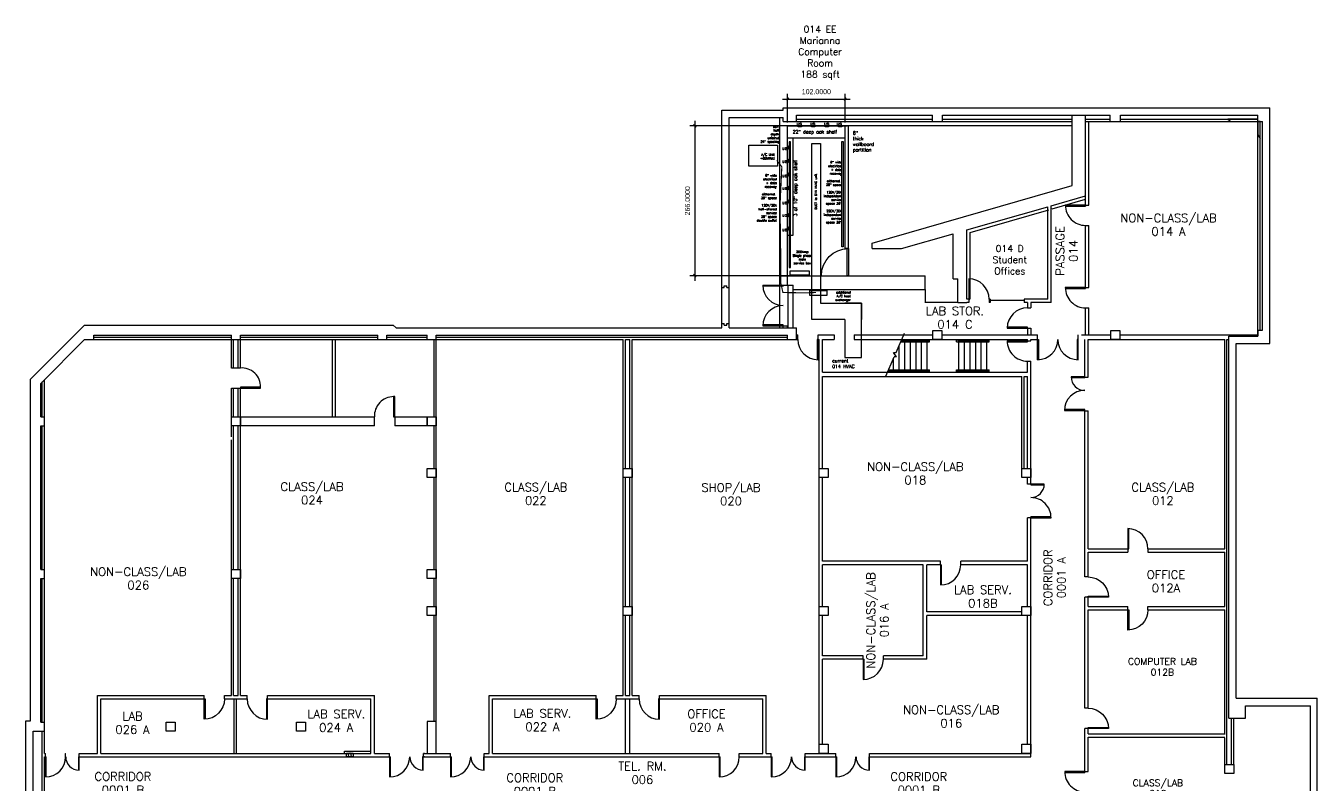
# Model space of a CAD drawing. Extents: x 485 to 2778, y -49 to 2764.
# Drawn here: x 485 to 2778, y 1418 to 2764 of the extents above; entities that cross this region are included whole.
import ezdxf
from ezdxf.enums import TextEntityAlignment as Align

# ---------------------------------------------------------------- set-up
doc = ezdxf.new("R2010")
doc.units = 0
doc.header["$LTSCALE"] = 40
doc.header["$MEASUREMENT"] = 0
doc.layers.get('0').update_dxf_attribs({"linetype": 'CONTINUOUS'})
doc.layers.get('Defpoints').update_dxf_attribs({"linetype": 'CONTINUOUS'})
for name, color, linetype in [('A-AREA-IDEN', 7, 'CONTINUOUS'), ('A-DOOR', 7, 'CONTINUOUS'), ('A-FLOR-STRS', 7, 'CONTINUOUS'), ('A-GLAZ', 2, 'CONTINUOUS'), ('A-STRS-RAIL', 7, 'CONTINUOUS'), ('A-WALL', 7, 'CONTINUOUS'), ('S-COLS', 3, 'CONTINUOUS')]:
    doc.layers.add(name, color=color, linetype=linetype)
doc.styles.add('SIMPLEX', font='simplex', dxfattribs={"height": 23})
doc.dimstyles.get("Standard").update_dxf_attribs({"dimtxt": 0.18, "dimasz": 0.18, "dimexe": 0.18, "dimexo": 0.0625, "dimgap": 0.09, "dimtad": 0, "dimtih": 1, "dimtoh": 1, "dimdec": 4, "dimzin": 0, "dimdsep": 46, "dimtxsty": 'Standard', "dimcen": 0.09, "dimadec": 0, "dimazin": 0, "dimtfac": 1, "dimtdec": 4, "dimtofl": 0, "dimtmove": 0, "dimatfit": 3, "dimfxl": 0, "dimtolj": 1, "dimtzin": 0, "dimarcsym": 0})

# ---------------------------------------------------------------- blocks, each defined once
blk = doc.blocks.new('AD05A', base_point=(203.035, 424.492))
for p, q in [((203.035, 424.492), (203.084, 424.492)), ((203.035, 424.492), (203.035, 423.492)), ((203.084, 423.493), (203.084, 424.492))]:
    blk.add_line(p, q)
blk.add_arc((203.035, 424.492), 1, 270, 0)
blk = doc.blocks.new('Q')
at = {"layer": 'A-STRS-RAIL', "style": 'SIMPLEX'}
for tag, p in [('ROOM', (2, 4)), ('NUMBER', (2, -15.1))]:
    blk.add_attdef(tag, text='', height=12, dxfattribs=at).set_placement(p, align=Align.CENTER)
blk = doc.blocks.new('AD03A', base_point=(6.133, 5.024))
for p, q in [((6.133, 6.024), (6.133, 5.024)), ((6.182, 5.024), (6.182, 6.022)), ((6.133, 5.024), (6.182, 5.024))]:
    blk.add_line(p, q)
blk.add_arc((6.133, 5.024), 1, 0, 90)
blk = doc.blocks.new('FEC', base_point=(90.3, 185))
at = {"layer": 'A-WALL'}
for p, q in [((91, 191), (84, 191)), ((84, 191), (84, 179)), ((90.3, 179), (90.3, 191)), ((91, 179), (91, 191)), ((84, 179), (91, 179))]:
    blk.add_line(p, q, dxfattribs=at)
blk.add_circle((87, 185), 3, dxfattribs=at)
blk = doc.blocks.new('AD04A', base_point=(489.664, 570.31))
for p, q in [((488.664, 571.31), (488.664, 570.31)), ((488.713, 570.31), (488.713, 571.309)), ((490.616, 570.31), (490.616, 571.309)), ((490.664, 571.31), (490.664, 570.31)), ((488.664, 570.31), (488.713, 570.31)), ((490.664, 570.31), (490.616, 570.31))]:
    blk.add_line(p, q)
for centre, start, end in [((488.664, 570.31), 0, 90), ((490.664, 570.31), 90, 180)]:
    blk.add_arc(centre, 1, start, end)
blk = doc.blocks.new('AD081', base_point=(976.415, 314.205))
for p, q in [((976.353, 314.849), (976.314, 314.205)), ((976.353, 314.849), (976.477, 313.561)), ((975.415, 314.205), (976.314, 314.205)), ((976.477, 313.561), (976.516, 314.205)), ((976.516, 314.205), (977.415, 314.205))]:
    blk.add_line(p, q)
blk = doc.blocks.new('AA051')
blk.add_line((-1, 2.379), (1, 2.379))
blk = doc.blocks.new('*D9')
at = {"layer": 'A-AREA-IDEN', "color": 0, "lineweight": -2}
for p, q in [((1673.2, 2595.7), (1673.2, 2311.7)), ((1852, 2586.7), (1664.2, 2586.7)), ((1675.5, 2584.5), (1671, 2589)), ((1854.9, 2320.7), (1664.2, 2320.7)), ((1675.5, 2318.5), (1671, 2323))]:
    blk.add_line(p, q, dxfattribs=at)
at = {"layer": 'Defpoints', "color": 0}
for p in [(1858, 2586.7), (1673.2, 2320.7), (1860.9, 2320.7)]:
    blk.add_point(p, dxfattribs=at)
at = {"layer": 'A-AREA-IDEN', "color": 0, "insert": (1660.1, 2453.7), "char_height": 9, "attachment_point": 5, "rotation": 90}
blk.add_mtext('\\A1;266.0000', dxfattribs=at)
blk = doc.blocks.new('*D19')
at = {"layer": 'A-AREA-IDEN', "color": 0, "lineweight": -2}
for p, q in [((1837.9, 2592.7), (1837.9, 2643.4)), ((1939.9, 2592.7), (1939.9, 2643.4)), ((1828.9, 2634.4), (1948.9, 2634.4)), ((1835.6, 2632.2), (1840.1, 2636.6)), ((1937.6, 2632.2), (1942.1, 2636.6))]:
    blk.add_line(p, q, dxfattribs=at)
at = {"layer": 'Defpoints', "color": 0}
for p in [(1939.9, 2634.4), (1837.9, 2586.7), (1939.9, 2586.7)]:
    blk.add_point(p, dxfattribs=at)
at = {"layer": 'A-AREA-IDEN', "color": 0, "insert": (1888.9, 2647.5), "char_height": 9, "attachment_point": 5}
blk.add_mtext('\\A1;102.0000', dxfattribs=at)

msp = doc.modelspace()

# ---------------------------------------------------------------- linework, layer by layer
at = {"layer": 'A-AREA-IDEN'}
for p, q in [((1837.89123, 2586.71574), (1943.89123, 2586.71574)), ((1837.89123, 2392.71574), (1847.89123, 2392.71574)), ((1945.89123, 2368.71574), (1939.89123, 2368.71574))]:
    msp.add_line(p, q, dxfattribs=at)
for points in [[(1862.31323, 2586.71574), (1862.31323, 2584.98991), (1856.32963, 2584.98991), (1856.32963, 2586.71574)], [(1886.31323, 2586.71574), (1886.31323, 2584.98991), (1880.32963, 2584.98991), (1880.32963, 2586.71574)], [(1910.31323, 2586.71574), (1910.31323, 2584.98991), (1904.32963, 2584.98991), (1904.32963, 2586.71574)], [(1934.31323, 2586.71574), (1934.31323, 2584.98991), (1928.32963, 2584.98991), (1928.32963, 2586.71574)], [(1768.8204, 2552.76139), (1819.91461, 2552.76139), (1819.91461, 2515.1155), (1768.8204, 2515.1155)], [(1837.89123, 2551.41788), (1838.97595, 2551.41788), (1838.97595, 2545.43428), (1837.89123, 2545.43428)], [(1840.35229, 2335.13769), (1842.91915, 2335.13769), (1842.91915, 2558.33896), (1840.35229, 2558.33896)], [(1880.58898, 2555.40299), (1896.55592, 2555.40299), (1896.55592, 2294.55503), (1880.58898, 2294.55503)], [(1936.75788, 2371.99249), (1934.19103, 2371.99249), (1934.19103, 2559.19376), (1936.75788, 2559.19376)], [(1837.89123, 2527.41788), (1838.97595, 2527.41788), (1838.97595, 2521.43428), (1837.89123, 2521.43428)], [(1837.89123, 2503.41788), (1838.97595, 2503.41788), (1838.97595, 2497.43428), (1837.89123, 2497.43428)], [(1837.89123, 2479.41788), (1838.97595, 2479.41788), (1838.97595, 2473.43428), (1837.89123, 2473.43428)], [(1837.89123, 2455.41788), (1838.97595, 2455.41788), (1838.97595, 2449.43428), (1837.89123, 2449.43428)], [(1837.89123, 2455.41788), (1838.97595, 2455.41788), (1838.97595, 2449.43428), (1837.89123, 2449.43428)], [(1837.89123, 2431.41788), (1838.97595, 2431.41788), (1838.97595, 2425.43428), (1837.89123, 2425.43428)], [(1837.89123, 2407.41788), (1838.97595, 2407.41788), (1838.97595, 2401.43428), (1837.89123, 2401.43428)], [(1842.63972, 2329.25247), (1876.00889, 2329.25247), (1876.00889, 2321.55927), (1842.63972, 2321.55927)], [(1877.39559, 2294.6446), (1907.41343, 2294.6446), (1907.41343, 2285.71168), (1877.39559, 2285.71168)]]:
    msp.add_lwpolyline(points, close=True, dxfattribs=at)
at = {"layer": 'A-AREA-IDEN', "const_width": 2}
msp.add_lwpolyline([(1818.63725, 2525.62449), (1827.57874, 2514.1393), (1824.38535, 2445.22818), (1825.66271, 2350.79441), (1825.66271, 2308.04399), (1829.49477, 2290.81621), (1869.73146, 2290.17814), (1888.25311, 2290.81621)], dxfattribs=at)
at = {"layer": 'A-AREA-IDEN'}
for points in [[(1880.58898, 2242.78906), (1880.58898, 2294.6446)], [(1896.55592, 2294.6446), (1896.55592, 2272.14009)], [(1939.34731, 2242.78906), (1880.58898, 2242.78906), (1880.58898, 2272.14009)], [(1896.55592, 2272.14009), (1969.36517, 2272.14009), (1969.36517, 2242.78906)], [(1939.34731, 2242.78906), (1939.34731, 2175.15406), (1969.36517, 2175.15406), (1969.36517, 2272.14009), (1939.34731, 2272.14009)]]:
    msp.add_lwpolyline(points, dxfattribs=at)
at = {"layer": 'A-DOOR'}
for p, q in [((1939.89123, 2368.71574), (1939.89123, 2586.71574)), ((1945.89123, 2368.71574), (1945.89123, 2586.71574)), ((1847.89123, 2392.71574), (1847.89123, 2564.71574)), ((865.89123, 2156.71574), (849.89123, 2156.71574)), ((849.89123, 2120.71574), (865.89123, 2120.71574)), ((901.89123, 2122.71574), (865.89123, 2122.71574)), ((865.89123, 2122.71574), (865.89123, 2120.71574)), ((865.89123, 2120.71574), (901.89123, 2120.71574)), ((901.89123, 2120.71574), (901.89123, 2122.71574)), ((1140.14123, 2105.96574), (1138.14123, 2105.96574)), ((1138.14123, 2105.96574), (1138.14123, 2069.96574)), ((1140.14123, 2069.96574), (1140.14123, 2105.96574)), ((1104.14123, 2053.96574), (1104.14123, 2069.96574)), ((1138.14123, 2069.96574), (1140.14123, 2069.96574)), ((1140.14123, 2069.96574), (1140.14123, 2053.96574))]:
    msp.add_line(p, q, dxfattribs=at)
for centre, radius, start, end in [((868.75789, 2123.69221), 33.14772, 358.31193315, 94.96122093), ((1138.09121, 2071.95742), 34.00835, 89.91573344, 183.35742064)]:
    msp.add_arc(centre, radius, start, end, dxfattribs=at)
at = {"layer": 'A-FLOR-STRS'}
for p, q in [((2045.89123, 2149.46574), (2045.89123, 2207.46574)), ((2055.89123, 2149.46574), (2055.89123, 2207.46574)), ((2065.89123, 2149.46574), (2065.89123, 2207.46574)), ((2075.89123, 2149.46574), (2075.89123, 2207.46574)), ((2085.89123, 2149.46574), (2085.89123, 2207.46574)), ((2141.89123, 2149.46574), (2141.89123, 2207.46574)), ((2151.89123, 2149.46574), (2151.89123, 2207.46574)), ((2161.89123, 2149.46574), (2161.89123, 2207.46574)), ((2171.89123, 2149.46574), (2171.89123, 2207.46574)), ((2181.89123, 2149.46574), (2181.89123, 2207.46574)), ((2191.89123, 2149.46574), (2191.89123, 2207.46574)), ((2035.89123, 2149.46574), (2035.89123, 2196.80816)), ((2025.89123, 2149.46574), (2025.89123, 2173.6102))]:
    msp.add_line(p, q, dxfattribs=at)
at = {"layer": 'A-STRS-RAIL'}
for p, q in [((2038.76113, 2203.46574), (2089.89123, 2203.46574)), ((2039.62327, 2205.46574), (2087.89123, 2205.46574)), ((2087.89123, 2205.46574), (2087.89123, 2207.46574)), ((2089.89123, 2203.46574), (2089.89123, 2207.46574)), ((2137.89123, 2203.46574), (2137.89123, 2207.46574)), ((2137.89123, 2203.46574), (2195.89123, 2203.46574)), ((2139.89123, 2205.46574), (2139.89123, 2207.46574)), ((2139.89123, 2205.46574), (2193.89123, 2205.46574)), ((2193.89123, 2205.46574), (2193.89123, 2207.46574)), ((2195.89123, 2203.46574), (2195.89123, 2207.46574)), ((2016.34536, 2151.46574), (2087.89123, 2151.46574)), ((2017.20751, 2153.46574), (2089.89123, 2153.46574)), ((2087.89123, 2149.46574), (2087.89123, 2151.46574)), ((2089.89123, 2149.46574), (2089.89123, 2153.46574)), ((2137.89123, 2153.46574), (2195.89123, 2153.46574)), ((2137.89123, 2149.46574), (2137.89123, 2153.46574)), ((2139.89123, 2151.46574), (2193.89123, 2151.46574)), ((2139.89123, 2149.46574), (2139.89123, 2151.46574)), ((2193.89123, 2149.46574), (2193.89123, 2151.46574)), ((2195.89123, 2149.46574), (2195.89123, 2153.46574))]:
    msp.add_line(p, q, dxfattribs=at)
at = {"layer": 'A-WALL'}
for p, q in [((1720.89123, 2227.96574), (1720.89123, 2614.71574)), ((1720.89123, 2614.71574), (1829.89123, 2614.71574)), ((1829.89123, 2618.71574), (2694.39123, 2618.71574)), ((1829.89123, 2614.71574), (1829.89123, 2618.71574)), ((2694.39123, 2200.21574), (2694.39123, 2618.71574)), ((1733.89123, 2227.96574), (1733.89123, 2601.71574)), ((1733.89123, 2601.71574), (1829.89123, 2601.71574)), ((1823.89123, 2227.96574), (1823.89123, 2601.71574)), ((1829.89123, 2594.71574), (1829.89123, 2601.71574)), ((1829.89123, 2594.71574), (1853.89123, 2594.71574)), ((1853.89123, 2605.71574), (2094.95147, 2605.71574)), ((1853.89123, 2594.71574), (1853.89123, 2605.71574)), ((1853.89123, 2598.71574), (2094.95147, 2598.71574)), ((1853.89123, 2594.71574), (2094.95147, 2594.71574)), ((2094.95147, 2594.71574), (2094.95147, 2605.71574)), ((2094.95147, 2594.71574), (2112.83098, 2594.71574)), ((2112.83098, 2605.71574), (2410.95147, 2605.71574)), ((2112.83098, 2594.71574), (2112.83098, 2605.71574)), ((2112.83098, 2598.71574), (2343.05767, 2598.71574)), ((2112.83098, 2594.71574), (2343.05767, 2594.71574)), ((2343.05767, 2480.63262), (2343.05767, 2605.71574)), ((2367.05767, 2446.01054), (2367.05767, 2605.71574)), ((2367.05767, 2598.71574), (2410.95147, 2598.71574)), ((2367.05767, 2594.71574), (2410.95147, 2594.71574)), ((2373.05767, 2446.01054), (2373.05767, 2594.71574)), ((2410.95147, 2594.71574), (2410.95147, 2605.71574)), ((2410.95147, 2594.71574), (2428.95147, 2594.71574)), ((2428.95147, 2605.71574), (2672.95147, 2605.71574)), ((2428.95147, 2594.71574), (2428.95147, 2605.71574)), ((2428.95147, 2598.71574), (2672.95147, 2598.71574)), ((2428.95147, 2594.71574), (2672.95147, 2594.71574)), ((2672.95147, 2594.71574), (2672.95147, 2605.71574)), ((2672.95147, 2215.46574), (2672.95147, 2594.71574)), ((2672.95147, 2594.71574), (2681.39123, 2594.71574)), ((2676.95147, 2224.21574), (2676.95147, 2594.71574)), ((2681.39123, 2224.21574), (2681.39123, 2594.71574)), ((2343.05767, 2586.71574), (1823.89123, 2586.71574)), ((1837.89123, 2303.63362), (1837.89123, 2586.71574)), ((1939.89123, 2564.71574), (1837.89123, 2564.71574)), ((1987.89123, 2378.71574), (2343.05767, 2480.63262)), ((2305.89123, 2444.99894), (2367.05767, 2462.55097)), ((2307.54617, 2439.23169), (2367.05767, 2456.30883)), ((2155.89123, 2401.95565), (2299.89123, 2443.27721)), ((2161.89123, 2397.43524), (2301.54617, 2437.50996)), ((2299.89123, 2279.06872), (2299.89123, 2443.27721)), ((2305.89123, 2273.06872), (2305.89123, 2444.99894)), ((2367.05767, 2446.01054), (2373.05767, 2446.01054)), ((2367.05767, 2299.46574), (2367.05767, 2410.01054)), ((2367.05767, 2410.01054), (2373.05767, 2410.01054)), ((2373.05767, 2299.46574), (2373.05767, 2410.01054)), ((2040.05467, 2368.71574), (2131.89123, 2395.06872)), ((2131.89123, 2315.06872), (2131.89123, 2395.06872)), ((2155.89123, 2279.06872), (2155.89123, 2401.95565)), ((2161.89123, 2279.06872), (2161.89123, 2397.43524)), ((1987.89123, 2368.71574), (1987.89123, 2378.71574)), ((1987.89123, 2368.71574), (2040.05467, 2368.71574)), ((1823.89123, 2320.71574), (2081.89123, 2320.71574)), ((2081.89123, 2296.21574), (2081.89123, 2320.71574)), ((1720.89123, 2299.96574), (1724.89123, 2299.96574)), ((1724.89123, 2302.96574), (1729.89123, 2302.96574)), ((1724.89123, 2299.96574), (1724.89123, 2302.96574)), ((1729.89123, 2299.96574), (1729.89123, 2302.96574)), ((1729.89123, 2299.96574), (1733.89123, 2299.96574)), ((1829.89123, 2303.63362), (1847.89123, 2303.63362)), ((1838.89123, 2227.96574), (1838.89123, 2303.63362)), ((1847.89123, 2227.96574), (1847.89123, 2303.63362)), ((1847.89123, 2296.21574), (2081.89123, 2296.21574)), ((2081.89123, 2296.21574), (2081.89123, 2272.21574)), ((2131.89123, 2315.06872), (2139.89123, 2315.06872)), ((2139.89123, 2273.06872), (2139.89123, 2315.06872)), ((2367.05767, 2299.46574), (2373.05767, 2299.46574)), ((2367.05767, 2299.46574), (2367.05767, 2299.46574)), ((2139.89123, 2273.06872), (2081.89123, 2273.06872)), ((2139.89123, 2273.06872), (2155.89123, 2273.06872)), ((2159.70173, 2279.06872), (2155.89123, 2279.06872)), ((2159.70173, 2273.06872), (2155.89123, 2273.06872)), ((2159.70173, 2279.06872), (2159.70173, 2273.06872)), ((2197.83535, 2279.06872), (2195.70173, 2279.06872)), ((2195.70173, 2279.06872), (2195.70173, 2273.06872)), ((2197.83535, 2273.06872), (2195.70173, 2273.06872)), ((2197.83535, 2279.06872), (2197.83535, 2273.06872)), ((2299.89123, 2279.06872), (2257.83535, 2279.06872)), ((2257.83535, 2279.06872), (2257.83535, 2273.06872)), ((2263.89123, 2273.06872), (2257.83535, 2273.06872)), ((2263.89123, 2273.06872), (2263.89123, 2263.76099)), ((2305.89123, 2273.06872), (2269.89123, 2273.06872)), ((2269.89123, 2273.06872), (2269.89123, 2263.76099)), ((2263.89123, 2263.76099), (2269.89123, 2263.76099)), ((2367.05767, 2215.46574), (2367.05767, 2263.46574)), ((2367.05767, 2263.46574), (2373.05767, 2263.46574)), ((2373.05767, 2215.46574), (2373.05767, 2263.46574)), ((589.39123, 2232.96574), (493.39123, 2136.96574)), ((589.39123, 2232.96574), (1137.41622, 2232.96574)), ((1137.41622, 2232.96574), (1142.41622, 2227.96574)), ((1142.41622, 2227.96574), (1720.89123, 2227.96574)), ((1720.89123, 2235.96574), (1724.89123, 2235.96574)), ((1724.89123, 2232.96574), (1724.89123, 2235.96574)), ((1724.89123, 2232.96574), (1729.89123, 2232.96574)), ((1729.89123, 2235.96574), (1733.89123, 2235.96574)), ((1729.89123, 2232.96574), (1729.89123, 2235.96574)), ((1733.89123, 2227.96574), (1853.89123, 2227.96574)), ((1829.89123, 2227.96574), (1829.89123, 2231.63362)), ((1829.89123, 2231.63362), (1837.89123, 2231.63362)), ((1837.89123, 2227.96574), (1837.89123, 2231.63362)), ((1853.89123, 2207.46574), (1853.89123, 2227.96574)), ((2263.89123, 2227.76099), (2269.89123, 2227.76099)), ((2263.89123, 2227.76099), (2263.89123, 2215.46574)), ((2269.89123, 2227.76099), (2269.89123, 2215.46574)), ((589.34707, 2207.46574), (511.39123, 2129.50989)), ((589.34707, 2207.46574), (1545.89123, 2207.46574)), ((605.89123, 2214.96574), (849.89123, 2214.96574)), ((605.89123, 2207.46574), (605.89123, 2214.96574)), ((605.89123, 2211.46574), (849.89123, 2211.46574)), ((849.89123, 2156.71574), (849.89123, 2214.96574)), ((853.89123, 2156.71574), (853.89123, 2207.46574)), ((861.89123, 2156.71574), (861.89123, 2207.46574)), ((865.89123, 2214.96574), (1109.89123, 2214.96574)), ((865.89123, 2156.71574), (865.89123, 2214.96574)), ((865.89123, 2211.46574), (1109.89123, 2211.46574)), ((1029.39123, 2069.96574), (1029.39123, 2207.46574)), ((1034.39123, 2207.46574), (1034.39123, 2069.96574)), ((1109.89123, 2207.46574), (1109.89123, 2214.96574)), ((1125.89123, 2214.96574), (1197.89123, 2214.96574)), ((1125.89123, 2207.46574), (1125.89123, 2214.96574)), ((1125.89123, 2211.46574), (1197.89123, 2211.46574)), ((1197.89123, 2207.46574), (1197.89123, 2214.96574)), ((1209.89123, 2069.96574), (1209.89123, 2207.46574)), ((1213.89123, 2214.96574), (1837.89123, 2214.96574)), ((1213.89123, 1528.96574), (1213.89123, 2214.96574)), ((1213.89123, 2211.46574), (1837.89123, 2211.46574)), ((1545.89123, 1574.96574), (1545.89123, 2207.46574)), ((1549.89123, 1978.46574), (1549.89123, 2207.46574)), ((1549.89123, 2207.46574), (1557.89123, 2207.46574)), ((1557.89123, 1978.46574), (1557.89123, 2207.46574)), ((1561.89123, 1574.96574), (1561.89123, 2207.46574)), ((1561.89123, 2207.46574), (1855.88647, 2207.46574)), ((1837.89123, 2207.46574), (1837.89123, 2214.96574)), ((1853.89123, 2215.46574), (1855.88647, 2215.46574)), ((1855.88647, 2207.46574), (1855.88647, 2215.46574)), ((1891.88647, 2215.46574), (1920.27321, 2215.46574)), ((1891.88647, 2207.46574), (1891.88647, 2215.46574)), ((1891.88647, 2207.46574), (1893.89123, 2207.46574)), ((1893.89123, 1472.46574), (1893.89123, 2207.46574)), ((1899.89123, 2149.46574), (1899.89123, 2207.46574)), ((1899.89123, 2207.46574), (1920.27321, 2207.46574)), ((1920.27321, 2215.46574), (1920.27321, 2207.46574)), ((1956.27321, 2215.46574), (2095.89123, 2215.46574)), ((1956.27321, 2215.46574), (1956.27321, 2207.46574)), ((1956.27321, 2207.46574), (2263.89123, 2207.46574)), ((2111.89123, 2215.46574), (2281.76623, 2215.46574)), ((2263.89123, 2204.83584), (2263.89123, 2207.46574)), ((2263.89123, 2204.83584), (2269.89123, 2204.83584)), ((2269.89123, 2207.46574), (2281.76623, 2207.46574)), ((2269.89123, 2204.83584), (2269.89123, 2207.46574)), ((2281.76623, 2207.46574), (2281.76623, 2215.46574)), ((2353.76623, 2207.46574), (2353.76623, 2215.46574)), ((2360, 2215.46574), (2411.89123, 2215.46574)), ((2365.64123, 2140.63917), (2365.64123, 2207.46574)), ((2371.64123, 2207.46574), (2614.14123, 2207.46574)), ((2371.64123, 2140.63917), (2371.64123, 2207.46574)), ((2427.89123, 2215.46574), (2672.95147, 2215.46574)), ((2614.14123, 1835.46574), (2614.14123, 2207.46574)), ((2618.14123, 1452.71574), (2618.14123, 2207.46574)), ((2618.14123, 2207.46574), (2621.39123, 2207.46574)), ((2621.39123, 2213.21574), (2672.95147, 2213.21574)), ((2621.39123, 1534.71574), (2621.39123, 2213.21574)), ((2672.95147, 2224.21574), (2681.39123, 2224.21574)), ((2672.95147, 2224.21574), (2672.95147, 2213.21574)), ((2634.39123, 2200.21574), (2694.39123, 2200.21574)), ((2634.39123, 1570.71574), (2634.39123, 2200.21574)), ((2263.89123, 2168.83584), (2269.89123, 2168.83584)), ((2263.89123, 2149.46574), (2263.89123, 2168.83584)), ((2269.89123, 1950.61663), (2269.89123, 2168.83584)), ((493.39123, 1529.96574), (493.39123, 2136.96574)), ((517.89123, 1472.46574), (517.89123, 2136.00989)), ((1899.89123, 2149.46574), (2263.89123, 2149.46574)), ((1899.89123, 2141.46574), (2253.89123, 2141.46574)), ((1899.89123, 1978.46574), (1899.89123, 2141.46574)), ((2253.89123, 1978.46574), (2253.89123, 2141.46574)), ((2257.89123, 1978.46574), (2257.89123, 2141.46574)), ((2257.89123, 2141.46574), (2263.89123, 2141.46574)), ((2263.89123, 1978.46574), (2263.89123, 2141.46574)), ((2365.64123, 2140.63917), (2371.64123, 2140.63917)), ((511.39123, 2069.96574), (511.39123, 2129.50989)), ((513.89123, 2069.96574), (513.89123, 2132.00989)), ((849.89123, 2034.76623), (849.89123, 2120.71574)), ((853.89123, 2069.96574), (853.89123, 2120.71574)), ((861.89123, 2069.96574), (861.89123, 2120.71574)), ((865.89123, 1574.96574), (865.89123, 2120.71574)), ((511.39123, 2069.96574), (517.89123, 2069.96574)), ((865.89123, 2069.96574), (1104.14123, 2069.96574)), ((1140.14123, 2069.96574), (1197.89123, 2069.96574)), ((1197.89123, 2069.96574), (1197.89123, 2053.96574)), ((2365.64123, 1785.71574), (2365.64123, 2080.63917)), ((2365.64123, 2080.63917), (2371.64123, 2080.63917)), ((2371.64123, 1835.46574), (2371.64123, 2080.63917)), ((511.39123, 1798.96574), (511.39123, 2053.96574)), ((511.39123, 2053.96574), (517.89123, 2053.96574)), ((513.89123, 1798.96574), (513.89123, 2053.96574)), ((853.89123, 1798.96574), (853.89123, 2053.96574)), ((861.89123, 1798.96574), (861.89123, 2053.96574)), ((1104.14123, 2053.96574), (865.89123, 2053.96574)), ((1197.89123, 2053.96574), (1140.14123, 2053.96574)), ((1209.89123, 1978.46574), (1209.89123, 2053.96574)), ((849.89123, 1574.96574), (849.89123, 2029.34315)), ((1209.89123, 1798.96574), (1209.89123, 1962.46574)), ((1549.89123, 1733.46574), (1549.89123, 1962.46574)), ((1557.89123, 1733.46574), (1557.89123, 1962.46574)), ((1899.89123, 1813.46574), (1899.89123, 1962.46574)), ((2263.89123, 1950.61663), (2263.89123, 1962.46574)), ((2269.89123, 1950.61663), (2263.89123, 1950.61663)), ((2263.89123, 1813.46574), (2263.89123, 1890.61663)), ((2269.89123, 1890.61663), (2263.89123, 1890.61663)), ((2269.89123, 1466.46574), (2269.89123, 1890.61663)), ((2371.64123, 1835.46574), (2441.84875, 1835.46574)), ((2441.84875, 1835.46574), (2441.84875, 1829.46574)), ((2477.84875, 1835.46574), (2614.14123, 1835.46574)), ((2477.84875, 1835.46574), (2477.84875, 1829.46574)), ((2109.3536, 1813.46574), (1899.89123, 1813.46574)), ((2109.3536, 1807.46574), (2109.3536, 1813.46574)), ((2263.89123, 1813.46574), (2145.3536, 1813.46574)), ((2145.3536, 1807.46574), (2145.3536, 1813.46574)), ((2371.64123, 1829.46574), (2441.84875, 1829.46574)), ((2371.64123, 1785.71574), (2371.64123, 1829.46574)), ((2477.84875, 1829.46574), (2614.14123, 1829.46574)), ((2614.14123, 1733.46574), (2614.14123, 1829.46574)), ((511.39123, 1798.96574), (517.89123, 1798.96574)), ((2078.89123, 1807.46574), (1899.89123, 1807.46574)), ((1899.89123, 1733.46574), (1899.89123, 1807.46574)), ((2078.89123, 1645.46574), (2078.89123, 1807.46574)), ((2084.89123, 1723.46574), (2084.89123, 1807.46574)), ((2109.3536, 1807.46574), (2084.89123, 1807.46574)), ((2263.89123, 1807.46574), (2145.3536, 1807.46574)), ((2263.89123, 1733.46574), (2263.89123, 1807.46574)), ((511.39123, 1527.96574), (511.39123, 1782.96574)), ((511.39123, 1782.96574), (517.89123, 1782.96574)), ((513.89123, 1527.96574), (513.89123, 1782.96574)), ((853.89123, 1574.96574), (853.89123, 1782.96574)), ((861.89123, 1574.96574), (861.89123, 1782.96574)), ((1209.89123, 1733.46574), (1209.89123, 1782.96574)), ((2371.64123, 1785.71574), (2365.64123, 1785.71574)), ((2365.64123, 1552.58844), (2365.64123, 1749.71574)), ((2371.64123, 1749.71574), (2365.64123, 1749.71574)), ((2371.64123, 1733.46574), (2371.64123, 1749.71574)), ((2253.89123, 1723.46574), (2084.89123, 1723.46574)), ((2371.64123, 1733.46574), (2441.84875, 1733.46574)), ((2371.64123, 1552.58844), (2371.64123, 1727.46574)), ((2371.64123, 1727.46574), (2441.84875, 1727.46574)), ((2441.84875, 1727.46574), (2441.84875, 1733.46574)), ((2477.84875, 1733.46574), (2614.14123, 1733.46574)), ((2477.84875, 1727.46574), (2477.84875, 1733.46574)), ((2477.84875, 1727.46574), (2614.14123, 1727.46574)), ((2614.14123, 1506.08844), (2614.14123, 1727.46574)), ((1209.89123, 1528.96574), (1209.89123, 1717.46574)), ((1549.89123, 1574.96574), (1549.89123, 1717.46574)), ((1557.89123, 1574.96574), (1557.89123, 1717.46574)), ((1899.89123, 1645.46574), (1899.89123, 1717.46574)), ((2253.89123, 1717.46574), (2084.89123, 1717.46574)), ((2084.89123, 1639.46574), (2084.89123, 1717.46574)), ((2263.89123, 1488.46574), (2263.89123, 1717.46574)), ((1971.89123, 1645.46574), (1899.89123, 1645.46574)), ((1899.89123, 1488.46574), (1899.89123, 1639.46574)), ((1971.89123, 1639.46574), (1899.89123, 1639.46574)), ((1971.89123, 1639.46574), (1971.89123, 1645.46574)), ((2078.89123, 1645.46574), (2007.89123, 1645.46574)), ((2007.89123, 1639.46574), (2007.89123, 1645.46574)), ((2084.89123, 1639.46574), (2007.89123, 1639.46574)), ((611.89123, 1574.96574), (801.63413, 1574.96574)), ((611.89123, 1472.46574), (611.89123, 1574.96574)), ((617.89123, 1568.96574), (801.63413, 1568.96574)), ((617.89123, 1472.46574), (617.89123, 1568.96574)), ((801.63413, 1568.96574), (801.63413, 1574.96574)), ((837.63413, 1568.96574), (837.63413, 1574.96574)), ((837.63413, 1574.96574), (849.89123, 1574.96574)), ((837.63413, 1568.96574), (878.14832, 1568.96574)), ((853.89123, 1574.96574), (861.89123, 1574.96574)), ((854.81944, 1472.46574), (854.81944, 1568.96574)), ((858.81944, 1472.46574), (858.81944, 1568.96574)), ((865.89123, 1574.96574), (878.14832, 1574.96574)), ((878.14832, 1568.96574), (878.14832, 1574.96574)), ((914.14832, 1574.96574), (1103.89123, 1574.96574)), ((914.14832, 1568.96574), (914.14832, 1574.96574)), ((914.14832, 1568.96574), (1097.89123, 1568.96574)), ((1097.89123, 1472.46574), (1097.89123, 1568.96574)), ((1103.89123, 1472.46574), (1103.89123, 1574.96574)), ((1307.89123, 1574.96574), (1497.63413, 1574.96574)), ((1307.89123, 1472.46574), (1307.89123, 1574.96574)), ((1313.89123, 1568.96574), (1497.63413, 1568.96574)), ((1313.89123, 1472.46574), (1313.89123, 1568.96574)), ((1497.63413, 1568.96574), (1497.63413, 1574.96574)), ((1533.63413, 1574.96574), (1545.89123, 1574.96574)), ((1533.63413, 1568.96574), (1533.63413, 1574.96574)), ((1533.63413, 1568.96574), (1574.14832, 1568.96574)), ((1549.89123, 1574.96574), (1557.89123, 1574.96574)), ((1549.89123, 1472.46574), (1549.89123, 1568.96574)), ((1557.89123, 1472.46574), (1557.89123, 1568.96574)), ((1561.89123, 1574.96574), (1574.14832, 1574.96574)), ((1574.14832, 1568.96574), (1574.14832, 1574.96574)), ((1610.14832, 1574.96574), (1799.89123, 1574.96574)), ((1610.14832, 1568.96574), (1610.14832, 1574.96574)), ((1610.14832, 1568.96574), (1793.89123, 1568.96574)), ((1793.89123, 1472.46574), (1793.89123, 1568.96574)), ((1799.89123, 1472.46574), (1799.89123, 1574.96574)), ((2634.39123, 1570.71574), (2778.39123, 1570.71574)), ((2778.39123, 1145.21574), (2778.39123, 1570.71574)), ((2371.64123, 1552.58844), (2365.64123, 1552.58844)), ((2651.39123, 1556.71574), (2766.39123, 1556.71574)), ((2651.39123, 1534.71574), (2651.39123, 1556.71574)), ((2766.39123, 1159.21574), (2766.39123, 1556.71574)), ((484.89123, 1185.96574), (484.89123, 1529.96574)), ((484.89123, 1529.96574), (493.39123, 1529.96574)), ((511.39123, 1527.96574), (517.89123, 1527.96574)), ((2365.64123, 1440.08844), (2365.64123, 1516.58844)), ((2371.64123, 1516.58844), (2365.64123, 1516.58844)), ((2371.64123, 1507.08844), (2371.64123, 1516.58844)), ((2621.39123, 1534.71574), (2651.39123, 1534.71574)), ((2626.14123, 1452.71574), (2626.14123, 1534.71574)), ((2630.14123, 1452.71574), (2630.14123, 1534.71574)), ((497.89123, 1203.96574), (497.89123, 1511.96574)), ((497.89123, 1511.96574), (517.89123, 1511.96574)), ((513.89123, 1203.96574), (513.89123, 1511.96574)), ((2371.64123, 1507.08844), (2614.14123, 1507.08844)), ((2371.64123, 1501.08844), (2614.14123, 1501.08844)), ((2371.64123, 1440.08844), (2371.64123, 1501.08844)), ((2614.14123, 1436.71574), (2614.14123, 1500.08844)), ((517.89123, 1472.46574), (519.54624, 1472.46574)), ((519.54624, 1466.46574), (519.54624, 1472.46574)), ((555.54624, 1472.46574), (555.65208, 1472.46574)), ((555.54624, 1466.46574), (555.54624, 1472.46574)), ((579.65208, 1472.46574), (611.89123, 1472.46574)), ((579.65208, 1466.46574), (579.65208, 1472.46574)), ((617.89123, 1472.46574), (1097.89123, 1472.46574)), ((1050.73576, 1476.46574), (1097.89123, 1476.46574)), ((1050.73576, 1472.46574), (1050.73576, 1476.46574)), ((1103.89123, 1472.46574), (1130.97326, 1472.46574)), ((1130.97326, 1466.46574), (1130.97326, 1472.46574)), ((1190.97326, 1472.46574), (1238.96631, 1472.46574)), ((1190.97326, 1466.46574), (1190.97326, 1472.46574)), ((1192.9544, 1472.46574), (1190.97326, 1472.46574)), ((1238.96631, 1466.46574), (1238.96631, 1472.46574)), ((1298.96631, 1472.46574), (1307.89123, 1472.46574)), ((1298.96631, 1466.46574), (1298.96631, 1472.46574)), ((1313.89123, 1472.46574), (1716.07313, 1472.46574)), ((1716.07313, 1466.46574), (1716.07313, 1472.46574)), ((1752.07313, 1472.46574), (1793.89123, 1472.46574)), ((1752.07313, 1466.46574), (1752.07313, 1472.46574)), ((1799.89123, 1472.46574), (1808.81615, 1472.46574)), ((1808.81615, 1466.46574), (1808.81615, 1472.46574)), ((1868.81615, 1472.46574), (1923.22706, 1472.46574)), ((1868.81615, 1466.46574), (1868.81615, 1472.46574)), ((1923.22706, 1466.46574), (1923.22706, 1472.46574)), ((1983.22706, 1472.46574), (2269.89123, 1472.46574)), ((1983.22706, 1466.46574), (1983.22706, 1472.46574)), ((517.89123, 1370.96574), (517.89123, 1466.46574)), ((517.89123, 1466.46574), (519.54624, 1466.46574)), ((555.54624, 1466.46574), (555.65208, 1466.46574)), ((579.65208, 1466.46574), (1130.97326, 1466.46574)), ((1190.97326, 1466.46574), (1238.96631, 1466.46574)), ((1192.9544, 1466.46574), (1190.97326, 1466.46574)), ((1298.96631, 1466.46574), (1716.07313, 1466.46574)), ((1752.07313, 1466.46574), (1808.81615, 1466.46574)), ((1868.81615, 1466.46574), (1923.22706, 1466.46574)), ((1983.22706, 1466.46574), (2269.89123, 1466.46574)), ((2365.64123, 1440.08844), (2371.64123, 1440.08844))]:
    msp.add_line(p, q, dxfattribs=at)
for points in [[(2672.95147, 2594.71574), (2672.95147, 2598.71574), (2619.9447, 2598.71574), (2625.12836, 2594.71574)], [(2676.95147, 2594.71574), (2672.95147, 2594.71574), (2672.95147, 2570.66254), (2676.95147, 2564.44201)]]:
    msp.add_lwpolyline(points, close=True, dxfattribs=at)
at = {"layer": 'S-COLS'}
for points in [[(2095.89123, 2207.46574), (2095.89123, 2223.46574), (2111.89123, 2223.46574), (2111.89123, 2207.46574), (2095.89123, 2207.46574)], [(2411.89123, 2207.46574), (2411.89123, 2223.46574), (2427.89123, 2223.46574), (2427.89123, 2207.46574), (2411.89123, 2207.46574)], [(849.89123, 2053.96574), (849.89123, 2069.96574), (865.89123, 2069.96574), (865.89123, 2053.96574), (849.89123, 2053.96574)], [(1197.89123, 2053.96574), (1197.89123, 2069.96574), (1213.89123, 2069.96574), (1213.89123, 2053.96574), (1197.89123, 2053.96574)], [(1197.89123, 1962.46574), (1197.89123, 1978.46574), (1213.89123, 1978.46574), (1213.89123, 1962.46574), (1197.89123, 1962.46574)], [(1545.89123, 1962.46574), (1545.89123, 1978.46574), (1561.89123, 1978.46574), (1561.89123, 1962.46574), (1545.89123, 1962.46574)], [(1893.89123, 1962.46574), (1893.89123, 1978.46574), (1909.89123, 1978.46574), (1909.89123, 1962.46574), (1893.89123, 1962.46574)], [(2253.89123, 1962.46574), (2253.89123, 1978.46574), (2269.89123, 1978.46574), (2269.89123, 1962.46574), (2253.89123, 1962.46574)], [(849.89123, 1782.96574), (849.89123, 1798.96574), (865.89123, 1798.96574), (865.89123, 1782.96574), (849.89123, 1782.96574)], [(1197.89123, 1782.96574), (1197.89123, 1798.96574), (1213.89123, 1798.96574), (1213.89123, 1782.96574), (1197.89123, 1782.96574)], [(1197.89123, 1717.46574), (1197.89123, 1733.46574), (1213.89123, 1733.46574), (1213.89123, 1717.46574), (1197.89123, 1717.46574)], [(1545.89123, 1717.46574), (1545.89123, 1733.46574), (1561.89123, 1733.46574), (1561.89123, 1717.46574), (1545.89123, 1717.46574)], [(1893.89123, 1717.46574), (1893.89123, 1733.46574), (1909.89123, 1733.46574), (1909.89123, 1717.46574), (1893.89123, 1717.46574)], [(2253.89123, 1717.46574), (2253.89123, 1733.46574), (2269.89123, 1733.46574), (2269.89123, 1717.46574), (2253.89123, 1717.46574)], [(733.89123, 1511.96574), (733.89123, 1527.96574), (749.89123, 1527.96574), (749.89123, 1511.96574), (733.89123, 1511.96574)], [(965.89123, 1511.96574), (965.89123, 1527.96574), (981.89123, 1527.96574), (981.89123, 1511.96574), (965.89123, 1511.96574)], [(1893.89123, 1472.46574), (1893.89123, 1488.46574), (1909.89123, 1488.46574), (1909.89123, 1472.46574), (1893.89123, 1472.46574)], [(2253.89123, 1472.46574), (2253.89123, 1488.46574), (2269.89123, 1488.46574), (2269.89123, 1472.46574), (2253.89123, 1472.46574)], [(2614.14123, 1436.71574), (2614.14123, 1452.71574), (2630.14123, 1452.71574), (2630.14123, 1436.71574), (2614.14123, 1436.71574)]]:
    msp.add_lwpolyline(points, dxfattribs=at)
msp.add_lwpolyline([(1213.89123, 1472.46574), (1213.89123, 1528.96574), (1197.89123, 1528.96574), (1197.89123, 1472.46574)], close=True, dxfattribs=at)

# ---------------------------------------------------------------- block references
at = {"layer": 'A-AREA-IDEN', "xscale": 1.25, "yscale": 1.25, "zscale": 1.25}
for p, values in [((2511.8572, 2410.62879), {'ROOM': 'NON-CLASS/LAB', 'NUMBER': '014 A'}), ((2132.59016, 2245.63836), {'ROOM': 'LAB STOR.', 'NUMBER': '014 C'}), ((2062.17104, 1969.01967), {'ROOM': 'NON-CLASS/LAB', 'NUMBER': '018'}), ((990.63977, 1933.56325), {'ROOM': 'CLASS/LAB', 'NUMBER': '024'}), ((1388.14464, 1932.65267), {'ROOM': 'CLASS/LAB', 'NUMBER': '022'}), ((1734.74956, 1931.94931), {'ROOM': 'SHOP/LAB', 'NUMBER': '020'}), ((2501.84806, 1932.55637), {'ROOM': 'CLASS/LAB', 'NUMBER': '012'}), ((682.19479, 1782.54916), {'ROOM': 'NON-CLASS/LAB', 'NUMBER': '026'}), ((2507.35539, 1777.31241), {'ROOM': 'OFFICE', 'NUMBER': '012A'}), ((2182.12538, 1750.3908), {'ROOM': 'LAB SERV.', 'NUMBER': '018B'}), ((2126.06706, 1537.29532), {'ROOM': 'NON-CLASS/LAB', 'NUMBER': '016'}), ((671.85701, 1525.99773), {'ROOM': 'LAB', 'NUMBER': '026 A'}), ((1033.65309, 1529.69289), {'ROOM': 'LAB SERV.', 'NUMBER': '024 A'}), ((1399.9083, 1530.83955), {'ROOM': 'LAB SERV.', 'NUMBER': '022 A'}), ((1691.29001, 1530.07511), {'ROOM': 'OFFICE', 'NUMBER': '020 A'}), ((1577.51056, 1437.14923), {'ROOM': 'TEL. RM.', 'NUMBER': '006'}), ((654.91354, 1418.82766), {'ROOM': 'CORRIDOR', 'NUMBER': '0001 B'}), ((1386.43643, 1416.53434), {'ROOM': 'CORRIDOR', 'NUMBER': '0001 B'}), ((2068.36145, 1418.71223), {'ROOM': 'CORRIDOR', 'NUMBER': '0001 B'})]:
    msp.add_blockref('Q', p, dxfattribs=at).add_auto_attribs(values)
at = {"layer": 'A-AREA-IDEN', "xscale": 1.25, "yscale": 1.25, "zscale": 1.25, "rotation": 90}
for p, values in [((2334.13066, 2362.06774), {'ROOM': 'PASSAGE', 'NUMBER': '014'}), ((2312.63746, 1781.8107), {'ROOM': 'CORRIDOR', 'NUMBER': '0001 A'}), ((1998.0985, 1706.08061), {'ROOM': 'NON-CLASS/LAB', 'NUMBER': '016 A'})]:
    msp.add_blockref('Q', p, dxfattribs=at).add_auto_attribs(values)
at = {"layer": 'A-AREA-IDEN'}
for p, values in [((2501.53119, 1625.716), {'ROOM': 'COMPUTER LAB', 'NUMBER': '012B'}), ((2493.45333, 1409.93041), {'ROOM': 'CLASS/LAB', 'NUMBER': '010'})]:
    msp.add_blockref('Q', p, dxfattribs=at).add_auto_attribs(values)
at = {"layer": 'A-DOOR', "zscale": 0.01}
for name, p, xscale, yscale, rotation in [('AD05A', (2367.05767, 2446.01054), 36, 36, 270), ('AD04A', (1829.89123, 2267.63362), 36, 36, 90), ('AD05A', (2367.05767, 2299.46574), 36, 36, 270), ('AD03A', (2263.89123, 2227.76099), 36, 36, 90), ('AD03A', (1891.88647, 2207.46574), 36, 36, 180), ('AD05A', (2263.89123, 2204.83584), 36, 36, 270), ('AD04A', (2317.76623, 2207.46574), 36, 36, 180), ('AD05A', (2365.45028, 2140.91048), 24, 24, 270), ('AD03A', (2365.45028, 2081.17345), 36, 36, 90), ('AD03A', (2269.76781, 1950.61663), 24, 24, 270), ('AD05A', (2269.76781, 1890.63276), 36, 36, 90.00000000000037), ('AD03A', (2371.64123, 1749.71574), -36, 36, 270), ('AD03A', (2441.84875, 1727.46574), -36, 36, 180), ('AD03A', (801.63413, 1568.96574), -36, 36, 180), ('AD03A', (914.14832, 1568.96574), 36, 36, 180), ('AD03A', (1497.63413, 1568.96574), -36, 36, 180), ('AD03A', (1610.14832, 1568.96574), 36, 36, 180), ('AD03A', (2371.64123, 1516.58844), -36, 36, 270), ('AD03A', (579.65208, 1466.46574), 24, 24, 180), ('AD03A', (1190.83098, 1466.46574), 24, 24, 180), ('AD03A', (1299.07087, 1466.46574), 24, 24, 180), ('AD03A', (1868.92071, 1466.46574), 24, 24, 180), ('AD03A', (1983.33162, 1466.46574), 24, 24, 180), ('AD05A', (2365.9751, 1439.98782), 36, 36, 270)]:
    msp.add_blockref(name, p, dxfattribs=dict(at, xscale=xscale, yscale=yscale, rotation=rotation))
for name, p, xscale, yscale in [('AD03A', (1945.89123, 2320.71587), -48, 48), ('AD03A', (2159.70173, 2279.06872), 36, 36), ('AD03A', (2441.84875, 1835.46574), 36, 36), ('AD05A', (2109.3536, 1807.46574), 36, 36), ('AD05A', (1971.89123, 1639.46574), 36, 36), ('AD05A', (519.54624, 1466.46574), 36, 36), ('AD05A', (1130.72514, 1466.46574), 36, 36), ('AD05A', (1238.96502, 1466.46574), 36, 36), ('AD05A', (1716.07313, 1466.46574), 36, 36), ('AD05A', (1808.81487, 1466.46574), 36, 36), ('AD05A', (1923.22578, 1466.46574), 36, 36)]:
    msp.add_blockref(name, p, dxfattribs=dict(at, xscale=xscale, yscale=yscale))
at = {"layer": 'A-FLOR-STRS', "xscale": 41.68297508360865, "yscale": -6.312632380028845, "zscale": 41.68297508360865, "rotation": 66.501217120137}
msp.add_blockref('AD081', (2028.79313, 2180.34201), dxfattribs=at)
at = {"layer": 'A-GLAZ', "xscale": 30, "zscale": 0.01, "rotation": 180}
msp.add_blockref('AA051', (2227.83535, 2279.06872), dxfattribs=at)
at = {"layer": 'A-WALL', "xscale": -1, "rotation": 90}
msp.add_blockref('FEC', (1060.28541, 1466.34563), dxfattribs=at)

# ---------------------------------------------------------------- texts
at = {"layer": 'A-AREA-IDEN', "style": 'SIMPLEX'}
for s, insert, char_height, width, attachment_point in [('014 EE\\PMarianna\\PComputer Room \\P188 sqft', (1895.4977, 2716.41736), 12, 108.25, 5), ('us', (1853.83791, 2594.02253), 6, 26.5, 1), ('us', (1877.79526, 2594.02253), 6, 26.5, 1), ('us', (1902.60822, 2594.02253), 6, 26.5, 1), ('us', (1924.85433, 2594.02253), 6, 26.5, 1), ('us=\\Phalf\\Pdepth\\Punistrut\\P24" spacing', (1822.61072, 2571.43252), 4, 39.25, 6), ('22" deep oak shelf', (1846.91782, 2579.13627), 6, 98.3962581, 1), ('6"  thick wallboard partition', (1953.65334, 2577.11361), 6, 39.25, 1), ('us', (1828.16932, 2550.42771), 6, 26.5, 1), ('A/C Unit\\P~20kWatt', (1814.94659, 2532.5105), 4, 39.25, 6), ('us', (1828.16932, 2527.3481), 6, 26.5, 1), ('6" wide electrical\\P+ data\\Praceway\\P\\Peithernet  36" space\\P\\P120V/20A independent service\\Pspace 36"\\P\\P220V/30A independent service\\Pspace 36"', (1934.03392, 2468.23056), 4, 39.25, 6), ('6" wide electrical\\P+ data\\Praceway\\P\\Peithernet  36" space\\P\\P120V/20A half-shared service\\P36" space\\Pdouble outlet', (1818.57386, 2458.82776), 4, 39.25, 6), ('us', (1828.16932, 2501.70409), 6, 26.5, 1), ('us', (1828.16932, 2479.47929), 6, 26.5, 1), ('us', (1828.16932, 2453.83528), 6, 26.5, 1), ('us', (1828.16932, 2431.61047), 6, 26.5, 1), ('us', (1828.16932, 2405.96646), 6, 26.5, 1), ('200Amp\\PSingle phase\\Pmain\\Pservice box', (1863.97598, 2353.12061), 4, 39.25, 5), ('014 D\\PStudent Offices', (2232.30837, 2348.97602), 12, 108.25, 5), ('additional A/C heat exchanger', (1950.00086, 2283.82949), 4, 39.25, 6), ('current\\P014 HVAC', (1916.9936, 2172.6018), 6, 83, 1)]:
    msp.add_mtext(s, dxfattribs=dict(at, insert=insert, char_height=char_height, width=width, attachment_point=attachment_point))
at = {"layer": 'A-AREA-IDEN', "rotation": 90, "style": 'SIMPLEX'}
for s, insert, char_height, width, attachment_point in [('3 of 10" deep oak shelf', (1848.58164, 2426.01215), 6, 124.2863161, 1), ('DUCT to 014 HVAC unit', (1888.01724, 2501.63877), 4, 90.5481785, 6)]:
    msp.add_mtext(s, dxfattribs=dict(at, insert=insert, char_height=char_height, width=width, attachment_point=attachment_point))

# ---------------------------------------------------------------- dimensions: what is measured, and where the dimension line sits
at = {"layer": 'A-AREA-IDEN'}
dim = msp.add_linear_dim(base=(1939.89123, 2634.39911), p1=(1837.89123, 2586.71574), p2=(1939.89123, 2586.71574), dimstyle='Standard', override={"dimscale": 96, "dimtxt": 0.09375, "dimasz": 0.09375, "dimexe": 0.09375, "dimtad": 1, "dimtih": 0, "dimtoh": 0, "dimrnd": 0.125, "dimzin": 1, "dimtsz": 0.0234, "dimdle": 0.09375}, dxfattribs=at)
dim.commit()
dim.dimension.update_dxf_attribs({"geometry": '*D19', "text_midpoint": (1888.89123, 2647.53911)})
dim = msp.add_linear_dim(base=(1673.24497, 2320.71574), p1=(1858.00212, 2586.71574), p2=(1860.90407, 2320.71574), angle=90, dimstyle='Standard', override={"dimscale": 96, "dimtxt": 0.09375, "dimasz": 0.09375, "dimexe": 0.09375, "dimtad": 1, "dimtih": 0, "dimtoh": 0, "dimrnd": 0.125, "dimzin": 1, "dimtsz": 0.0234, "dimdle": 0.09375}, dxfattribs=at)
dim.commit()
dim.dimension.update_dxf_attribs({"geometry": '*D9', "text_midpoint": (1660.10497, 2453.71574)})

doc.saveas('drawing.dxf')
